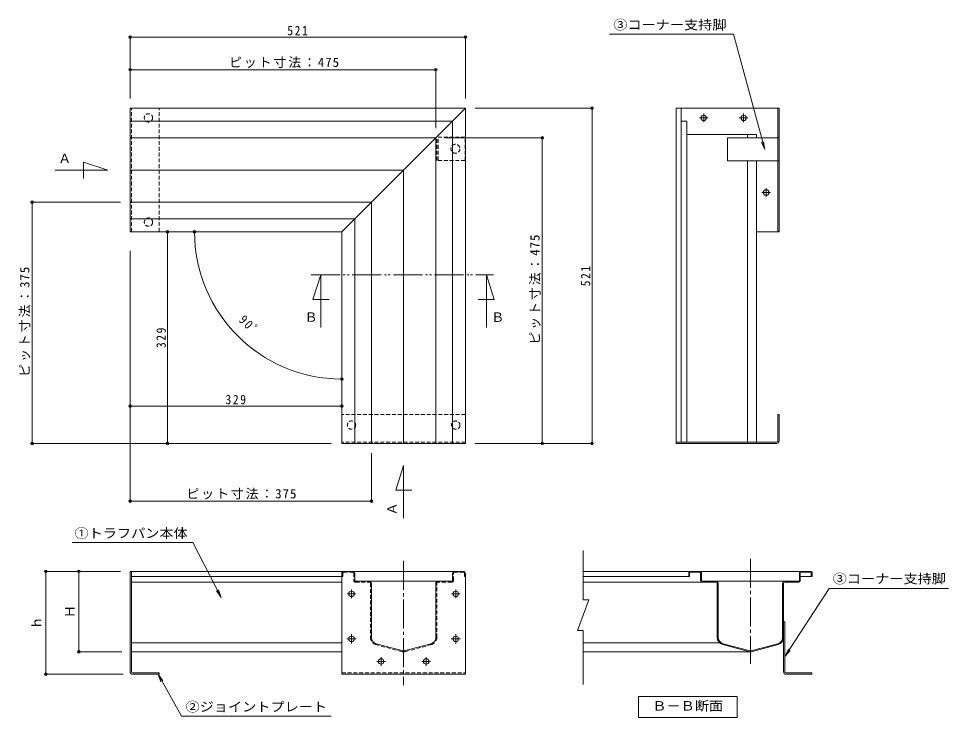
# Model space of a CAD drawing. Units: millimetres, scale not verified. Extents: x -1138 to 1052, y -958 to 966.
# Drawn here: x -1138 to 307, y -121 to 966 of the extents above; entities that cross this region are included whole.
import ezdxf
from ezdxf.enums import TextEntityAlignment as Align

# ---------------------------------------------------------------- set-up
doc = ezdxf.new("R2010")
doc.units = ezdxf.units.MM
doc.header["$LTSCALE"] = 5
doc.header["$PDMODE"] = 32
doc.header["$PDSIZE"] = 4
for name, pattern in [('CHAIN2', [12, 9, -1, 1, -1]), ('DASHED1', [1.8, 1.2, -0.6]), ('DOUBLE_CHAIN2', [12.8, 9, -1, 0.6, -0.6, 0.6, -1])]:
    doc.linetypes.add(name, pattern=pattern)
for name, color, linetype, lineweight in [('0-0_通り芯', 4, 'Continuous', 9), ('0-1_躯体', 7, 'CHAIN2', 9), ('0-F_092', 7, 'Continuous', 9)]:
    doc.layers.add(name, color=color, linetype=linetype, lineweight=lineweight)
doc.styles.add('ＭＳ ゴシック', font='')
doc.styles.get('ＭＳ ゴシック').set_extended_font_data('MS Gothic')

msp = doc.modelspace()

# ---------------------------------------------------------------- linework, layer by layer
at = {"layer": '0-0_通り芯'}
for p, q in [((-443.687, 826.208), (-964.687, 826.208)), ((-964.687, 826.208), (-964.687, 634.208)), ((-116.332, 826.208), (43.668, 826.208)), ((-116.332, 305.208), (-116.332, 826.208)), ((-108.332, 307.208), (-108.332, 826.208)), ((41.668, 634.208), (41.668, 826.208)), ((43.668, 634.208), (43.668, 826.208)), ((-463.687, 806.208), (-964.687, 806.208)), ((-463.687, 806.208), (-463.687, 305.208)), ((-108.332, 806.208), (-99.332, 806.208)), ((-99.332, 307.208), (-99.332, 806.208)), ((8.668, 785.208), (-99.332, 785.208)), ((-5.332, 780.208), (-5.332, 785.208)), ((8.668, 780.208), (8.668, 785.208)), ((-489.687, 780.208), (-964.687, 780.208)), ((-489.687, 780.208), (-489.687, 305.208)), ((43.668, 744.208), (-36.332, 744.208)), ((-5.332, 307.208), (-5.332, 744.208)), ((8.668, 307.208), (8.668, 744.208)), ((-539.687, 730.208), (-964.687, 730.208)), ((-539.687, 730.208), (-539.687, 305.208)), ((-964.687, 680.208), (-589.687, 680.208)), ((-589.687, 305.208), (-589.687, 680.208)), ((-615.687, 654.208), (-964.687, 654.208)), ((-615.687, 305.208), (-615.687, 654.208)), ((-635.687, 634.208), (-964.687, 634.208)), ((8.668, 634.208), (43.668, 634.208)), ((41.668, 309.208), (41.668, 350.208)), ((39.668, 307.208), (-116.332, 307.208)), ((39.668, 305.208), (-116.332, 305.208)), ((-260.699, 138.753), (-260.699, 62.04)), ((-964.687, -49.555), (-964.687, 106.445)), ((-964.687, 106.445), (-446.687, 106.445)), ((-962.687, -49.555), (-962.687, 106.445)), ((-635.687, 103.445), (-635.687, 98.445)), ((-615.687, 92.445), (-615.687, 103.445)), ((-463.687, 103.445), (-463.687, 92.445)), ((-443.687, 103.445), (-443.687, 98.445)), ((-93.73, 106.445), (-260.699, 106.445)), ((-96.73, 103.445), (-96.73, 98.445)), ((-95.23, 103.445), (-95.23, 98.445)), ((-93.73, 106.445), (-79.73, 106.445)), ((-93.73, 104.945), (-79.73, 104.945)), ((-78.23, 103.445), (-78.23, 92.445)), ((-76.73, 92.445), (-76.73, 103.445)), ((75.27, 103.445), (75.27, 92.445)), ((76.77, 92.445), (76.77, 103.445)), ((92.27, 104.945), (78.27, 104.945)), ((93.77, 103.445), (93.77, 98.445)), ((95.27, 103.445), (95.27, 98.445)), ((-962.687, 98.445), (-635.687, 98.445)), ((-635.687, 89.445), (-962.687, 89.445)), ((-635.687, 98.445), (-635.687, -53.555)), ((-592.687, 90.945), (-614.187, 90.945)), ((-592.687, 90.945), (-486.687, 90.945)), ((-589.687, 3.663), (-589.687, 87.945)), ((-489.687, 87.945), (-489.687, 3.663)), ((-486.687, 90.945), (-465.188, 90.945)), ((-443.687, 98.445), (-443.687, -53.555)), ((-260.699, 98.445), (-96.73, 98.445)), ((-260.699, 89.445), (-75.23, 89.445)), ((-95.23, 98.445), (-96.73, 98.445)), ((-53.73, 90.945), (-75.23, 90.945)), ((-75.23, 89.445), (-53.73, 89.445)), ((-55.314, 90.945), (53.337, 90.945)), ((-52.23, 87.945), (-52.23, 4.116)), ((-50.73, 4.116), (-50.73, 87.945)), ((49.27, 87.945), (49.27, 4.116)), ((50.77, 4.116), (50.77, 87.945)), ((52.27, 90.945), (73.77, 90.945)), ((73.77, 89.445), (52.27, 89.445)), ((76.77, 98.445), (93.77, 98.445)), ((93.77, 98.445), (95.27, 98.445)), ((50.77, 27.945), (52.77, 27.945)), ((50.77, -49.555), (50.77, 27.945)), ((52.77, -49.555), (52.77, 27.945)), ((-260.699, 14.414), (-269.7, 14.414)), ((-260.699, 14.414), (-260.699, -69.516)), ((-962.687, -4.555), (-635.687, -4.555)), ((-542.276, -16.714), (-582.275, -5.997)), ((-537.099, -16.714), (-497.099, -5.997)), ((-48.875, -4.555), (-260.699, -4.555)), ((-3.706, -18.163), (-43.706, -7.446)), ((-3.318, -16.714), (-43.318, -5.996)), ((1.858, -16.714), (41.858, -5.996)), ((2.246, -18.163), (42.246, -7.446)), ((-962.687, -18.555), (-635.687, -18.555)), ((-0.73, -18.555), (-260.699, -18.555)), ((-960.687, -51.555), (-919.687, -51.555)), ((-960.687, -53.555), (-919.687, -53.555)), ((-919.687, -51.555), (-919.687, -53.555)), ((-635.687, -53.555), (-443.687, -53.555)), ((54.77, -51.555), (94.77, -51.555)), ((54.77, -53.555), (94.77, -53.555)), ((94.77, -53.555), (94.77, -51.555))]:
    msp.add_line(p, q, dxfattribs=at)
at = {"layer": '0-0_通り芯', "linetype": 'DASHED1'}
for p, q in [((-962.687, 634.208), (-962.687, 826.208)), ((-919.687, 634.208), (-919.687, 826.208)), ((-444.187, 781.207), (-488.188, 781.207)), ((-486.188, 745.208), (-486.188, 781.207)), ((-444.187, 745.208), (-444.187, 781.207)), ((-443.687, 350.208), (-635.687, 350.208)), ((-443.687, 307.208), (-635.687, 307.208)), ((-634.187, 103.445), (-634.187, 98.445)), ((-632.687, 104.945), (-618.687, 104.945)), ((-617.187, 103.445), (-617.187, 92.445)), ((-462.188, 92.445), (-462.188, 103.445)), ((-446.687, 104.945), (-460.688, 104.945)), ((-445.187, 103.445), (-445.187, 98.445)), ((-634.187, 98.445), (-635.687, 98.445)), ((-614.187, 89.445), (-592.687, 89.445)), ((-591.187, 87.945), (-591.187, 3.663)), ((-488.188, 3.663), (-488.188, 87.945)), ((-465.188, 89.445), (-486.687, 89.445)), ((-445.187, 98.445), (-443.687, 98.445)), ((-542.664, -18.163), (-582.664, -7.446)), ((-536.711, -18.163), (-496.711, -7.446)), ((-635.687, -51.555), (-443.687, -51.555))]:
    msp.add_line(p, q, dxfattribs=at)
at = {"layer": '0-0_通り芯', "linetype": 'CHAIN2'}
for p, q in [((-66.609, 811.208), (-80.055, 811.208)), ((-73.332, 804.485), (-73.332, 817.931)), ((-4.609, 811.208), (-18.055, 811.208)), ((-11.332, 804.485), (-11.332, 817.931)), ((30.395, 695.254), (16.95, 695.254)), ((23.672, 688.531), (23.672, 701.977)), ((-620.687, 64.722), (-620.687, 78.168)), ((-458.688, 64.722), (-458.688, 78.168)), ((-627.41, 71.445), (-613.964, 71.445)), ((-465.41, 71.445), (-451.964, 71.445)), ((-627.907, 1.445), (-613.468, 1.445)), ((-620.687, 8.665), (-620.687, -5.775)), ((-451.468, 1.445), (-465.907, 1.445)), ((-458.687, 8.665), (-458.687, -6.009)), ((-574.642, -40.283), (-574.642, -26.837)), ((-504.642, -40.283), (-504.642, -26.837)), ((-581.365, -33.56), (-567.919, -33.56)), ((-511.365, -33.56), (-497.919, -33.56))]:
    msp.add_line(p, q, dxfattribs=at)
at = {"layer": '0-0_通り芯'}
for points in [[(-635.687, 634.208), (-443.687, 826.208), (-443.687, 305.208)], [(-36.332, 744.208), (-36.332, 780.208), (43.668, 780.208)], [(-443.687, 305.208), (-635.687, 305.208), (-635.687, 634.208)], [(41.668, 350.208), (43.668, 350.208), (43.668, 309.208)], [(-79.73, 106.445), (78.27, 106.445), (92.27, 106.445)], [(-260.699, 62.04), (-251.699, 62.04), (-269.7, 14.414)]]:
    msp.add_lwpolyline(points, dxfattribs=at)
at = {"layer": '0-0_通り芯', "linetype": 'DASHED1'}
msp.add_lwpolyline([(-444.187, 745.208), (-488.188, 745.208), (-488.188, 781.207)], dxfattribs=at)
for centre, radius in [((-936.187, 811.208), 6.5), ((-459.187, 763.207), 7), ((-936.187, 649.208), 6.5), ((-620.687, 333.708), 6.5), ((-458.687, 333.708), 6.5)]:
    msp.add_circle(centre, radius, dxfattribs=at)
at = {"layer": '0-0_通り芯'}
for centre in [(-73.332, 811.208), (-11.332, 811.208), (23.672, 695.254), (-620.687, 71.445), (-458.688, 71.445), (-620.687, 1.445), (-458.687, 1.445), (-574.642, -33.56), (-504.642, -33.56)]:
    msp.add_circle(centre, 4.25, dxfattribs=at)
for centre, radius, start, end in [((39.668, 309.208), 2, 270, 0), ((39.668, 309.208), 4, 270, 0), ((-632.687, 103.445), 3, 90, 180), ((-618.687, 103.445), 3, 0, 90), ((-460.688, 103.445), 3, 90, 180), ((-446.687, 103.445), 3, 0, 90), ((-93.73, 103.445), 3, 90, 180), ((-93.73, 103.445), 1.5, 90, 180), ((-79.73, 103.445), 3, 0, 90), ((-79.73, 103.445), 1.5, 0, 90), ((78.27, 103.445), 3, 90, 180), ((78.27, 103.445), 1.5, 90, 180), ((92.27, 103.445), 3, 0, 90), ((92.27, 103.445), 1.5, 0, 90), ((-614.187, 92.445), 1.5, 180, 270), ((-592.687, 87.945), 3, 0, 90), ((-486.687, 87.945), 3, 90, 180), ((-465.188, 92.445), 1.5, 270, 0), ((-75.23, 92.445), 3, 180, 270), ((-75.23, 92.445), 1.5, 180, 270), ((-53.73, 87.945), 3, 0, 90), ((-53.73, 87.945), 1.5, 0, 90), ((52.27, 87.945), 3, 90, 180), ((52.27, 87.945), 1.5, 90, 180), ((73.77, 92.445), 1.5, 270, 0), ((73.77, 92.445), 3, 270, 0), ((-579.687, 3.663), 10, 180, 254.99991), ((-499.688, 3.663), 10, 285.00009, 0), ((-40.73, 3.663), 11.5, 177.74417, 254.99979), ((-40.73, 3.663), 10, 177.40622, 254.99991), ((39.27, 3.663), 10, 285.00009, 2.59373), ((39.27, 3.663), 11.5, 285.00021, 0), ((-539.687, -7.055), 10, 254.9996, 285.00037), ((-0.73, -7.055), 11.5, 255.00064, 284.99959), ((-0.73, -7.055), 10, 254.9996, 285.00037), ((-960.687, -49.555), 4, 180, 270), ((-960.687, -49.555), 2, 180, 270), ((54.77, -49.555), 4, 180, 270), ((54.77, -49.555), 2, 180, 270)]:
    msp.add_arc(centre, radius, start, end, dxfattribs=at)
at = {"layer": '0-0_通り芯', "linetype": 'DASHED1'}
for centre, radius, start, end in [((-632.687, 103.445), 1.5, 90, 180), ((-618.687, 103.445), 1.5, 0, 90), ((-460.688, 103.445), 1.5, 90, 180), ((-446.687, 103.445), 1.5, 0, 90), ((-614.187, 92.445), 3, 180, 270), ((-592.687, 87.945), 1.5, 0, 90), ((-486.687, 87.945), 1.5, 90, 180), ((-465.188, 92.445), 3, 270, 0), ((-579.687, 3.663), 11.5, 180, 254.99979), ((-499.688, 3.663), 11.5, 285.00021, 0), ((-539.687, -7.055), 11.5, 255.00064, 284.99959)]:
    msp.add_arc(centre, radius, start, end, dxfattribs=at)
at = {"layer": '0-1_躯体', "linetype": 'DOUBLE_CHAIN2'}
msp.add_line((-683.543, 567.101), (-400.099, 567.101), dxfattribs=at)
at = {"layer": '0-1_躯体'}
for p, q in [((-539.687, 122.584), (-539.687, -70.218)), ((-0.73, 125.926), (-0.73, -37.334))]:
    msp.add_line(p, q, dxfattribs=at)
at = {"layer": '0-F_092'}
for p, q in [((-964.687, 885.323), (-964.687, 938.334)), ((-964.687, 936.834), (-443.687, 936.834)), ((-443.687, 841.208), (-443.687, 938.334)), ((-964.687, 841.208), (-964.687, 887.648)), ((-964.687, 886.148), (-489.687, 886.148)), ((-489.687, 795.208), (-489.687, 887.648)), ((-428.687, 826.208), (-245.385, 826.208)), ((-246.885, 305.208), (-246.885, 826.208)), ((-476.015, 780.208), (-322.661, 780.208)), ((-324.161, 305.208), (-324.161, 780.208)), ((21.368, 761.817), (16.556, 773.354)), ((21.368, 761.817), (19.706, 774.206)), ((-999.08, 730.208), (-1080.949, 730.208)), ((-979.687, 680.208), (-1118.563, 680.208)), ((-1117.063, 680.208), (-1117.063, 305.208)), ((-906.559, 634.208), (-906.559, 305.208)), ((-906.559, 634.208), (-906.559, 618.902)), ((-866.697, 634.208), (-863.115, 634.208)), ((-964.687, 604.33), (-964.687, 214.125)), ((-668.448, 567.101), (-668.448, 485.233)), ((-410.982, 567.101), (-410.982, 485.233)), ((-635.687, 403.198), (-635.687, 406.78)), ((-964.687, 363.337), (-635.687, 363.337)), ((-964.687, 348.337), (-964.687, 361.837)), ((-635.687, 350.208), (-635.687, 363.337)), ((-635.687, 348.337), (-635.687, 361.837)), ((-921.558, 305.208), (-1118.563, 305.208)), ((-964.687, 305.208), (-652.348, 305.208)), ((-964.687, 290.208), (-964.687, 303.708)), ((-428.687, 305.208), (-322.661, 305.208)), ((-353.604, 305.208), (-245.385, 305.208)), ((-589.687, 290.208), (-589.687, 214.125)), ((-539.687, 270.718), (-539.687, 188.85)), ((-964.687, 215.625), (-589.687, 215.625)), ((-867.044, 151.235), (-1054.769, 151.235)), ((-867.044, 151.235), (-823.233, 65.91)), ((-1044.329, 106.445), (-1097.021, 106.445)), ((-1095.521, 106.445), (-1095.521, -53.555)), ((-979.687, 106.445), (-1045.714, 106.445)), ((-1044.214, -18.555), (-1044.214, 106.445)), ((-823.233, 65.91), (-830.345, 76.189)), ((-823.233, 65.91), (-827.443, 77.68)), ((121.647, 79.563), (52.77, -25.896)), ((306.883, 79.563), (121.647, 79.563)), ((-977.687, -18.555), (-1045.714, -18.555)), ((52.77, -25.896), (58.181, -14.628)), ((52.77, -25.896), (60.913, -16.412)), ((-975.687, -53.555), (-1097.021, -53.555)), ((-884.909, -118.818), (-921.336, -53.555)), ((-921.336, -53.555), (-913.871, -63.581)), ((-921.336, -53.555), (-916.721, -65.172)), ((-174.919, -88.086), (-21.363, -88.086)), ((-174.919, -88.086), (-174.919, -120.586)), ((-21.363, -88.086), (-21.363, -120.586)), ((-884.909, -118.818), (-652.223, -118.818)), ((-174.919, -120.586), (-21.363, -120.586))]:
    msp.add_line(p, q, dxfattribs=at)
for points in [[(21.368, 761.817), (-27.15, 941.112), (-219.679, 941.112)], [(-999.08, 730.208), (-1037.214, 742.344), (-1037.214, 717.205)], [(-668.448, 567.101), (-680.584, 528.967), (-655.445, 528.967)], [(-410.982, 567.101), (-398.846, 528.967), (-423.985, 528.967)], [(-539.687, 270.718), (-551.823, 232.585), (-526.684, 232.585)]]:
    msp.add_lwpolyline(points, dxfattribs=at)
msp.add_arc((-635.687, 634.208), 228.928, 180, 270, dxfattribs=at)
for p in [(-964.687, 936.834), (-443.687, 936.834), (-964.687, 886.148), (-489.687, 886.148), (-246.885, 826.208), (-324.161, 780.208), (-1117.063, 680.208), (-906.559, 634.208), (-864.615, 634.208), (-635.687, 405.28), (-964.687, 363.337), (-635.687, 363.337), (-1117.063, 305.208), (-906.559, 305.208), (-324.161, 305.208), (-246.885, 305.208), (-964.687, 215.625), (-589.687, 215.625), (-1095.521, 106.445), (-1044.214, 106.445), (-1044.214, -18.555), (-1095.521, -53.555)]:
    msp.add_point(p, dxfattribs=at)

# ---------------------------------------------------------------- texts
at = {"layer": '0-F_092', "color": 2, "style": 'ＭＳ ゴシック', "width": 1.1}
for s, p in [('③コーナー支持脚', (-213.869, 944.217)), ('①トラフパン本体', (-1051.133, 153.981)), ('③コーナー支持脚', (127.071, 83.257)), ('②ジョイントプレート', (-878.596, -115.785)), ('Ｂ－Ｂ断面', (-153.141, -114.336))]:
    msp.add_text(s, height=14.66, dxfattribs=at).set_placement(p, align=Align.BOTTOM_LEFT)
at = {"layer": '0-F_092', "color": 2, "style": 'ＭＳ ゴシック'}
for s, p in [('Ａ', (-1076.375, 736.582)), ('Ｂ', (-693.427, 489.863)), ('Ｂ', (-403.302, 489.8))]:
    msp.add_text(s, height=14.66, dxfattribs=at).set_placement(p, align=Align.BOTTOM_LEFT)
for s, p in [('Ａ', (-546.061, 193.423)), ('Ｈ', (-1046.714, 33.945)), ('ｈ', (-1098.021, 16.445))]:
    msp.add_text(s, height=14.66, rotation=90, dxfattribs=at).set_placement(p, align=Align.BOTTOM_LEFT)
at = {"layer": '0-F_092', "color": 2, "char_height": 14.66, "attachment_point": 7, "style": 'ＭＳ ゴシック'}
for s, insert in [('\\T1.27;\\W0.9;521', (-720.437, 939.334)), ('\\T1.15;ピット寸法：475', (-810.937, 888.648)), ('\\T1.27;\\W0.9;329', (-816.437, 365.837)), ('\\T1.15;ピット寸法：375', (-877.187, 218.125))]:
    msp.add_mtext(s, dxfattribs=dict(at, insert=insert))
for s, insert, rotation in [('\\T1.15;ピット寸法：475', (-326.66, 458.958), 90), ('\\T1.15;ピット寸法：375', (-1119.563, 408.958), 90), ('\\T1.27;\\W0.9;521', (-249.385, 549.458), 90), ('\\T1.27;\\W0.9;90ﾟ', (-796.992, 495.884), 315), ('\\T1.27;\\W0.9;329', (-909.059, 453.458), 90)]:
    msp.add_mtext(s, dxfattribs=dict(at, insert=insert, rotation=rotation))

doc.saveas('drawing.dxf')
